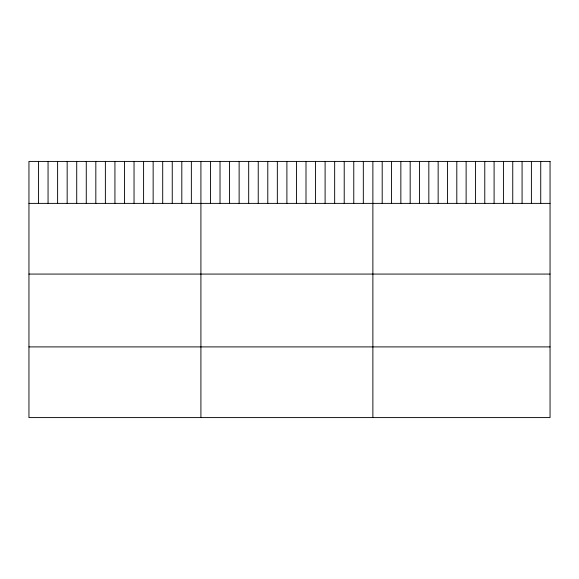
<?xml version="1.0" encoding="UTF-8"?>
<svg xmlns="http://www.w3.org/2000/svg" width="579" height="579" viewBox="0 0 579 579"><rect width="100%" height="100%" fill="white"/><g stroke="black" fill="none" stroke-linecap="round" stroke-linejoin="round"><path stroke-width="0.87" d="M28.95 203.381L550.05 203.381M28.95 274.07L550.05 274.07M28.95 346.901L550.05 346.901M540.728 161.411L540.728 203.381M531.399 161.411L531.399 203.381M522.077 161.411L522.077 203.381M512.748 161.411L512.748 203.381M503.426 161.411L503.426 203.381M494.097 161.411L494.097 203.381M484.775 161.411L484.775 203.381M475.453 161.411L475.453 203.381M466.124 161.411L466.124 203.381M456.802 161.411L456.802 203.381M447.473 161.411L447.473 203.381M438.151 161.411L438.151 203.381M428.829 161.411L428.829 203.381M419.5 161.411L419.5 203.381M410.178 161.411L410.178 203.381M400.849 161.411L400.849 203.381M391.527 161.411L391.527 203.381M382.198 161.411L382.198 203.381M372.876 161.411L372.876 417.589M363.322 161.411L363.322 203.381M353.769 161.411L353.769 203.381M344.216 161.411L344.216 203.381M334.662 161.411L334.662 203.381M325.108 161.411L325.108 203.381M315.555 161.411L315.555 203.381M306.002 161.411L306.002 203.381M296.448 161.411L296.448 203.381M286.894 161.411L286.894 203.381M277.341 161.411L277.341 203.381M267.788 161.411L267.788 203.381M258.234 161.411L258.234 203.381M248.681 161.411L248.681 203.381M239.127 161.411L239.127 203.381M229.573 161.411L229.573 203.381M220.02 161.411L220.02 203.381M210.466 161.411L210.466 203.381M200.913 161.411L200.913 417.589M191.359 161.411L191.359 203.381M181.806 161.411L181.806 203.381M172.252 161.411L172.252 203.381M162.699 161.411L162.699 203.381M153.145 161.411L153.145 203.381M143.592 161.411L143.592 203.381M134.038 161.411L134.038 203.381M124.485 161.411L124.485 203.381M114.932 161.411L114.932 203.381M105.378 161.411L105.378 203.381M95.825 161.411L95.825 203.381M86.271 161.411L86.271 203.381M76.718 161.411L76.718 203.381M67.164 161.411L67.164 203.381M57.61 161.411L57.61 203.381M48.057 161.411L48.057 203.381M38.504 161.411L38.504 203.381M550.05 161.411L28.95 161.411L28.95 417.589L550.05 417.589L550.05 161.411"/></g></svg>
